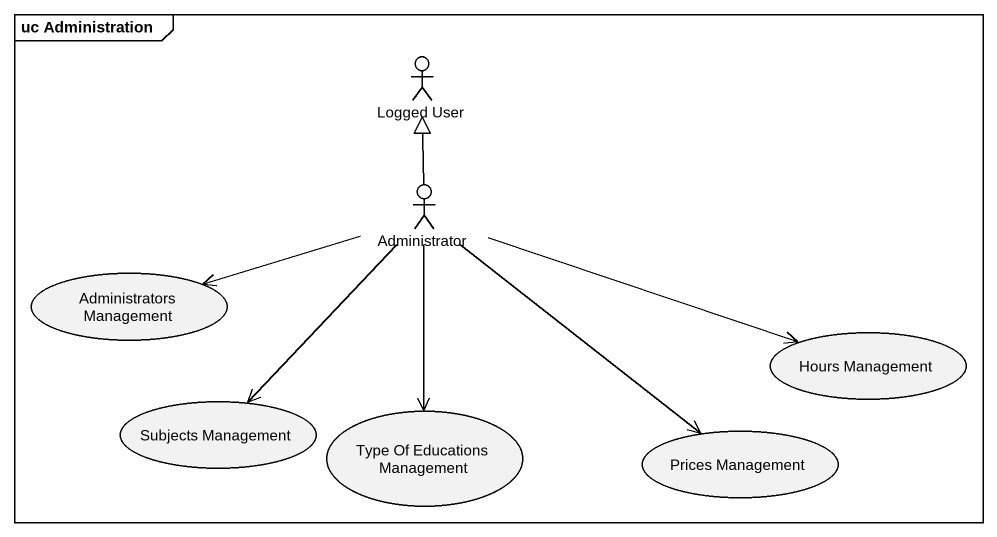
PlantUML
@startuml
mainframe uc Administration
actor "Logged User" as Logged_User
actor Administrator
usecase "Administrators Management" as Administrators_Management
usecase "Hours Management" as Hours_Management
usecase "Subjects Management" as Subjects_Management
usecase "Type Of Educations Management" as Type_Of_Educations
usecase "Prices Management" as Prices_Management
Administrator -up-|> Logged_User
Administrator -right-> Hours_Management
Administrator --> Prices_Management
Administrators_Management <-right- Administrator
Subjects_Management <-up- Administrator
Type_Of_Educations <-up- Administrator
@enduml
